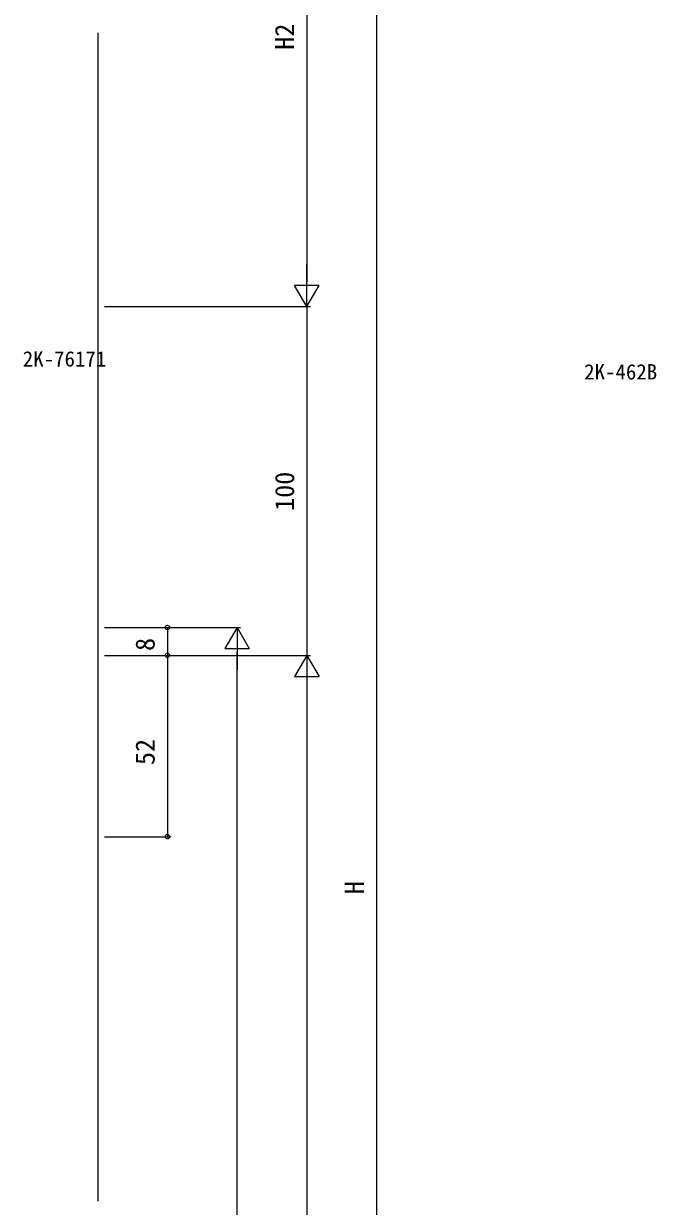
# Model space of a CAD drawing. Units: millimetres, scale not verified. Extents: x -437 to 438, y -681 to 679.
# Drawn here: x -272.9 to -91.4, y 145.6 to 484.7 of the extents above; entities that cross this region are included whole.
import ezdxf
from ezdxf.enums import TextEntityAlignment as Align

# ---------------------------------------------------------------- set-up
doc = ezdxf.new("R2010")
doc.units = ezdxf.units.MM
doc.header["$LTSCALE"] = 4
doc.layers.add('0-3_YKK_12', color=2, linetype='Continuous')
doc.layers.add('0-6_YKK_D', color=6, linetype='Continuous')
doc.styles.add('ＭＳ ゴシック', font='')
doc.styles.get('ＭＳ ゴシック').set_extended_font_data('MS Gothic')

msp = doc.modelspace()

# ---------------------------------------------------------------- linework, layer by layer
at = {"layer": '0-3_YKK_12'}
msp.add_line((-251.7, 482.1), (-251.7, 147.098), dxfattribs=at)
at = {"layer": '0-6_YKK_D'}
for p, q in [((-191.7, 556.6), (-191.7, 410.6)), ((-171.7, 556.6), (-171.7, -79.4)), ((-191.7, 403.6), (-191.7, 415.724)), ((-191.7, 403.6), (-195.2, 409.662)), ((-188.2, 409.662), (-195.2, 409.662)), ((-191.7, 403.6), (-188.2, 409.662)), ((-249.7, 403.6), (-190.7, 403.6)), ((-249.7, 403.6), (-190.7, 403.6)), ((-191.7, 403.6), (-191.7, 303.6)), ((-249.7, 311.596), (-230.7, 311.596)), ((-249.7, 311.596), (-210.7, 311.596)), ((-231.7, 311.596), (-231.7, 303.6)), ((-211.7, 311.596), (-215.2, 305.534)), ((-211.7, 311.596), (-208.2, 305.534)), ((-211.7, 311.596), (-211.7, 299.472)), ((-215.2, 305.534), (-208.2, 305.534)), ((-249.7, 303.6), (-190.7, 303.6)), ((-249.7, 303.6), (-230.7, 303.6)), ((-249.7, 303.6), (-230.7, 303.6)), ((-249.7, 303.6), (-190.7, 303.6)), ((-231.7, 303.6), (-231.7, 251.596)), ((-211.7, -73.4), (-211.7, 304.596)), ((-191.7, 303.6), (-195.2, 297.538)), ((-191.7, 303.6), (-188.2, 297.538)), ((-191.7, 303.6), (-191.7, 291.476)), ((-195.2, 297.538), (-188.2, 297.538)), ((-191.7, 296.6), (-191.7, -79.4)), ((-249.7, 251.596), (-230.7, 251.596))]:
    msp.add_line(p, q, dxfattribs=at)
for centre in [(-231.7, 311.596), (-231.7, 303.6), (-231.7, 303.6), (-231.7, 251.596)]:
    msp.add_circle(centre, 0.637, dxfattribs=at)

# ---------------------------------------------------------------- texts
at = {"layer": '0-6_YKK_D', "style": 'ＭＳ ゴシック'}
for s, p in [('H2', (-193.7, 477.272)), ('100', (-193.7, 345.035)), ('8', (-233.7, 304.871)), ('52', (-233.7, 272.144)), ('H', (-173.7, 235.106))]:
    msp.add_text(s, height=5.499, rotation=90, dxfattribs=at).set_placement(p, align=Align.BOTTOM_LEFT)
for s, p in [('2K-76171', (-273.186, 385.1)), ('2K-462B', (-112.156, 381.391))]:
    msp.add_text(s, height=4.399, dxfattribs=at).set_placement(p, align=Align.BOTTOM_LEFT)

doc.saveas('drawing.dxf')
